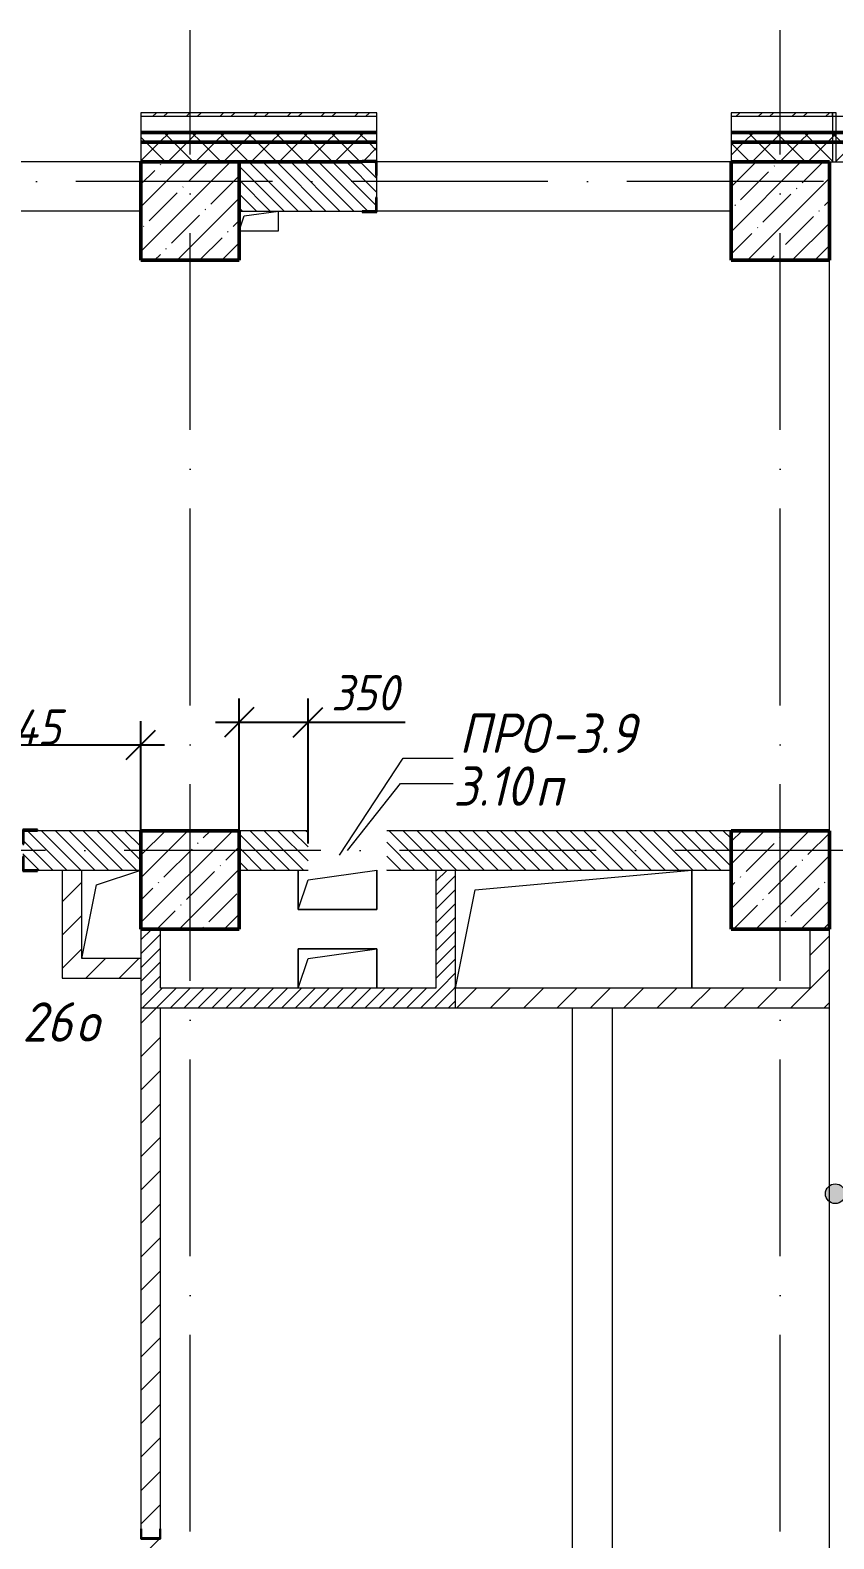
# Model space of a CAD drawing. Header units: millimetres. Extents: x -537608 to 253996, y -217170 to 186033.
# Drawn here: x -144447 to -140362, y 85665 to 93335 of the extents above; entities that cross this region are included whole.
import ezdxf

# ---------------------------------------------------------------- set-up
doc = ezdxf.new("R2010")
doc.units = ezdxf.units.MM
doc.linetypes.add('50_200_ШТРИХ_1Т_ш5_п1_п1_', pattern=[1400, 1000, -200, 0, -200])
for name, color, linetype, lineweight in [('A-____-____-DIMS', 7, 'Continuous', 9), ('A-FLOR-____-OTLN', 7, 'Continuous', 9), ('A-GENM-____-IDEN', 7, 'Continuous', 9), ('A-GENM-____-MCUT', 7, 'Continuous', 25), ('A-GENM-____-OTLN', 7, 'Continuous', 9), ('A-GENM-____-OTLN-1', 7, 'Continuous', 25), ('A-GLAZ-____-IDEN', 7, 'Continuous', 9), ('A-WALL-____-MCUT-2', 7, 'Continuous', 50), ('A-WALL-____-MCUT-3', 7, 'Continuous', 9), ('A-WALL-____-OTLN', 7, 'Continuous', 9), ('A-WALL-____-PATT-1', 7, 'Continuous', 9), ('A-WALL-FNSH-MCUT-1', 7, 'Continuous', 9), ('G-____-____-TEXT', 7, 'Continuous', 9), ('I-WALL-____-OTLN', 7, 'Continuous', 9), ('S-COLS-____-MCUT', 7, 'Continuous', 50), ('S-COLS-____-OTLN', 7, 'Continuous', 9), ('S-GRID-____-OTLN-1', 7, '50_200_ШТРИХ_1Т_ш5_п1_п1_', 9)]:
    doc.layers.add(name, color=color, linetype=linetype, lineweight=lineweight)
doc.styles.add('ISOCPEUR_I_10', font='isocpeui.ttf', dxfattribs={"width": 0.9, "height": 180})
doc.styles.add('ISOCPEUR_I_9', font='isocpeui.ttf', dxfattribs={"width": 0.9, "height": 250})
doc.dimstyles.new('ISO-1_8_0_9К_СРЕДНИЙ_Кладочные_3', dxfattribs={"dimscale": 304.8, "dimtxt": 179.276612, "dimasz": 0.492126, "dimexe": 0.393701, "dimexo": 0, "dimgap": 0, "dimtad": 1, "dimdec": 3, "dimrnd": 0.001, "dimdsep": 46, "dimtxsty": 'ISOCPEUR_I_10', "dimblk1": 'OBLIQUE', "dimblk2": 'OBLIQUE', "dimsah": 1, "dimcen": 0.09, "dimdle": 0.393701, "dimazin": 0, "dimtfac": 1, "dimtdec": 4, "dimtix": 1, "dimtmove": 0, "dimatfit": 3, "dimfxl": 1, "dimtvp": 1, "dimtolj": 1, "dimtzin": 0, "dimarcsym": 2})
doc.dimstyles.new('ISO-1_8_0_9К_СРЕДНИЙ_Кладочные_4', dxfattribs={"dimscale": 304.8, "dimtxt": 179.276612, "dimasz": 0.492126, "dimexe": 0.393701, "dimexo": 0, "dimgap": 0, "dimtad": 1, "dimdec": 3, "dimrnd": 0.001, "dimdsep": 46, "dimtxsty": 'ISOCPEUR_I_10', "dimblk1": 'OBLIQUE', "dimblk2": 'OBLIQUE', "dimsah": 1, "dimcen": 0.09, "dimdle": 0.393701, "dimazin": 0, "dimtfac": 1, "dimtdec": 4, "dimtix": 1, "dimtmove": 1, "dimatfit": 3, "dimfxl": 1, "dimtvp": 1, "dimtolj": 1, "dimtzin": 0, "dimarcsym": 2})
pattern_1 = [(45, (-178684.97, 83184.24), (-84.8528, 84.8528), [])]
pattern_2 = [(45, (-178684.97, 83184.24), (-70.71068, 70.71068), []), (135, (-178684.97, 83184.24), (-70.71068, -70.71068), [])]
pattern_3 = [(135, (-178684.97, 83184.237), (-35.35534, -35.35534), [])]
pattern_4 = [(45, (-178684.97, 83184.237), (-35.35534, 35.35534), [])]

# ---------------------------------------------------------------- blocks, each defined once
blk = doc.blocks.new('BSC_Колонна _Прямоугольная - 500х500-V73-АР1_План отверстий 3 этажа в осях 1-64_А-ГГ')
at = {"layer": 'S-COLS-____-OTLN'}
h = blk.add_hatch(dxfattribs=at)
h.set_pattern_fill('FP_110', color=256, style=0, pattern_type=2)
h.set_pattern_definition([(45, (-38050, -5831.04), (-114.04925, 114.04925), []), (45, (-37935.95, -5831.04), (-114.04925, 114.04925), [201.613, -40.323, 3.353, -36.97])])
h.paths.add_polyline_path([(-250, -250), (250, -250), (250, 250), (-250, 250)], flags=0)
at = {"layer": 'S-COLS-____-MCUT'}
for p, q in [((250, 250), (-250, 250)), ((-250, 250), (-250, -250)), ((250, -250), (250, 250)), ((-250, -250), (250, -250))]:
    blk.add_line(p, q, dxfattribs=at)
blk = doc.blocks.new('BSC_Колонна _Прямоугольная - 500х500-V114-АР1_План отверстий 3 этажа в осях 1-64_А-ГГ')
at = {"layer": 'S-COLS-____-OTLN'}
h = blk.add_hatch(dxfattribs=at)
h.set_pattern_fill('FP_137', color=256, style=0, pattern_type=2)
h.set_pattern_definition([(45, (-35050, -5831.04), (-114.04925, 114.04925), []), (45, (-34935.95, -5831.04), (-114.04925, 114.04925), [201.613, -40.323, 3.353, -36.97])])
h.paths.add_polyline_path([(-250, -250), (250, -250), (250, 250), (-250, 250)], flags=0)
at = {"layer": 'S-COLS-____-MCUT'}
for p, q in [((250, 250), (-250, 250)), ((-250, 250), (-250, -250)), ((250, -250), (250, 250)), ((-250, -250), (250, -250))]:
    blk.add_line(p, q, dxfattribs=at)
blk = doc.blocks.new('BSC_Колонна _Прямоугольная - 500х500-V115-АР1_План отверстий 3 этажа в осях 1-64_А-ГГ')
at = {"layer": 'S-COLS-____-OTLN'}
h = blk.add_hatch(dxfattribs=at)
h.set_pattern_fill('FP_138', color=256, style=0, pattern_type=2)
h.set_pattern_definition([(45, (-38050, -9231.04), (-114.04925, 114.04925), []), (45, (-37935.95, -9231.04), (-114.04925, 114.04925), [201.613, -40.323, 3.353, -36.97])])
h.paths.add_polyline_path([(-250, -250), (250, -250), (250, 250), (-250, 250)], flags=0)
at = {"layer": 'S-COLS-____-MCUT'}
for p, q in [((250, 250), (-250, 250)), ((-250, 250), (-250, -250)), ((250, -250), (250, 250)), ((-250, -250), (250, -250))]:
    blk.add_line(p, q, dxfattribs=at)
blk = doc.blocks.new('Фахверк_СКБ_Уголок - 250_2700-27497298-АР1_План отверстий 3 этажа в осях 1-64_А-ГГ')
at = {"layer": 'A-GENM-____-MCUT'}
for p, q in [((200, 181), (125, 181)), ((125, 181), (125, 106)), ((131, 106), (131, 175)), ((131, 175), (200, 175)), ((200, 175), (200, 181)), ((125, 106), (131, 106)), ((131, -6), (125, -6)), ((125, -6), (125, -81)), ((131, -75), (131, -6)), ((200, -75), (131, -75)), ((200, -81), (200, -75)), ((125, -81), (200, -81))]:
    blk.add_line(p, q, dxfattribs=at)
blk = doc.blocks.new('154_Фахверк_СКБ_Швеллер - Тип_100_3550-28487752-АР1_План отверстий 3 этажа в осях 1-64_А-ГГ')
at = {"layer": 'A-GENM-____-MCUT'}
for p, q in [((175, 50), (125, 50)), ((125, 50), (125, -50)), ((128, 47), (175, 47)), ((128, -47), (128, 47)), ((175, 47), (175, 50)), ((125, -50), (175, -50)), ((175, -47), (128, -47)), ((175, -50), (175, -47))]:
    blk.add_line(p, q, dxfattribs=at)
blk = doc.blocks.new('154_Стойка_СКБ_Уголок - СМ-2180_200-28268025-АР1_План отверстий 3 этажа в осях 1-64_А-ГГ')
at = {"layer": 'A-GENM-____-MCUT'}
for p, q in [((125, 156), (125, 81)), ((200, 156), (125, 156)), ((200, 150), (200, 156)), ((125, 81), (131, 81)), ((131, 81), (131, 150)), ((131, 150), (200, 150)), ((131, 19), (125, 19)), ((125, 19), (125, -56)), ((131, -50), (131, 19)), ((125, -56), (200, -56)), ((200, -50), (131, -50)), ((200, -56), (200, -50))]:
    blk.add_line(p, q, dxfattribs=at)
blk = doc.blocks.new('AR_Отверстие прямоугольное _в плите_ - AR_Отверстие прямоугольное _в плите_-30459223-АР1_План отверстий 3 этажа в осях 1-64_А-ГГ')
at = {"layer": 'A-GENM-____-OTLN'}
for p, q in [((-200, 100), (-200, -100)), ((-150, 50), (200, 100)), ((200, -100), (200, 100)), ((-200, -100), (-150, 50)), ((-200, -100), (200, -100))]:
    blk.add_line(p, q, dxfattribs=at)
blk = doc.blocks.new('AR_Отверстие прямоугольное _в плите_ - AR_Отверстие прямоугольное _в плите_-V181-АР1_План отверстий 3 этажа в осях 1-64_А-ГГ')
at = {"layer": 'A-GENM-____-OTLN'}
for p, q in [((-100, -50), (-75, 25)), ((-75, 25), (100, 50)), ((100, -50), (100, 50)), ((-100, -50), (100, -50))]:
    blk.add_line(p, q, dxfattribs=at)
blk = doc.blocks.new('AR_Отверстие прямоугольное _в плите_ - AR_Отверстие прямоугольное _в плите_-V191-АР1_План отверстий 3 этажа в осях 1-64_А-ГГ')
at = {"layer": 'A-GENM-____-OTLN'}
for p, q in [((200, 100), (-200, 100)), ((-200, 100), (-200, -100)), ((-150, 50), (200, 100)), ((200, -100), (200, 100)), ((-200, -100), (-150, 50))]:
    blk.add_line(p, q, dxfattribs=at)
blk = doc.blocks.new('AR_Отверстие прямоугольное _в плите_ - AR_Отверстие прямоугольное _в плите_-V196-АР1_План отверстий 3 этажа в осях 1-64_А-ГГ')
at = {"layer": 'A-GENM-____-OTLN'}
for p, q in [((-75, 150), (150, 225)), ((-150, -225), (-75, 150))]:
    blk.add_line(p, q, dxfattribs=at)
blk = doc.blocks.new('AR_Отверстие прямоугольное _в плите_ - AR_Отверстие прямоугольное _в плите_-V205-АР1_План отверстий 3 этажа в осях 1-64_А-ГГ')
at = {"layer": 'A-GENM-____-OTLN'}
for p, q in [((-500, 200), (600, 300)), ((600, -300), (600, 300)), ((-600, -300), (-500, 200))]:
    blk.add_line(p, q, dxfattribs=at)
blk = doc.blocks.new('Стены 4 - Стены 4-31195499-АР1_План отверстий 3 этажа в осях 1-64_А-ГГ')
at = {"layer": 'A-WALL-____-MCUT-3'}
for p, q in [((-1798.5, 41030.2), (-1798.5, 41010.2)), ((-1548.5, 41030.2), (-1798.5, 41030.2)), ((-1798.5, 41010.2), (-1548.5, 41010.2)), ((-1548.5, 41010.2), (-1548.5, 41030.2))]:
    blk.add_line(p, q, dxfattribs=at)
blk = doc.blocks.new('_Oblique')
at = {"color": 0, "linetype": 'ByBlock', "lineweight": -2}
blk.add_line((-0.5, -0.5), (0.5, 0.5), dxfattribs=at)
blk = doc.blocks.new('*D1178')
at = {"layer": 'A-____-____-DIMS', "color": 0, "lineweight": -2, "transparency": 16777216}
for p, q in [((-145130, 89265.3), (-145130, 89821.4)), ((-143885, 89265.3), (-143885, 89821.4)), ((-145250, 89701.4), (-143765, 89701.4))]:
    blk.add_line(p, q, dxfattribs=at)
at = {"layer": 'Defpoints', "color": 0, "transparency": 16777216}
for p in [(-143885, 89701.4), (-145130, 89265.3), (-143885, 89265.3)]:
    blk.add_point(p, dxfattribs=at)
at = {"layer": 'A-____-____-DIMS', "color": 0, "lineweight": -2, "transparency": 16777216, "xscale": 150, "yscale": 150, "zscale": 150, "rotation": 180}
blk.add_blockref('_Oblique', (-145130, 89701.4), dxfattribs=at)
at = {"layer": 'A-____-____-DIMS', "color": 0, "lineweight": -2, "transparency": 16777216, "xscale": 150, "yscale": 150, "zscale": 150}
blk.add_blockref('_Oblique', (-143885, 89701.4), dxfattribs=at)
at = {"layer": 'A-____-____-DIMS', "color": 0, "transparency": 16777216, "insert": (-144507.5, 89791.4), "char_height": 180, "width": 521.281, "attachment_point": 5, "style": 'ISOCPEUR_I_10'}
blk.add_mtext('\\A1;1245', dxfattribs=at)
blk = doc.blocks.new('*D1179')
at = {"layer": 'A-____-____-DIMS', "color": 0, "lineweight": -2, "transparency": 16777216}
for p, q in [((-143385, 89265.3), (-143385, 89936.5)), ((-143035, 89200.2), (-143035, 89936.5)), ((-143505, 89816.5), (-143035, 89816.5)), ((-143035, 89816.5), (-142540.8, 89816.5))]:
    blk.add_line(p, q, dxfattribs=at)
at = {"layer": 'Defpoints', "color": 0, "transparency": 16777216}
for p in [(-143035, 89816.5), (-143385, 89265.3), (-143035, 89200.2)]:
    blk.add_point(p, dxfattribs=at)
at = {"layer": 'A-____-____-DIMS', "color": 0, "lineweight": -2, "transparency": 16777216, "xscale": 150, "yscale": 150, "zscale": 150, "rotation": 180}
blk.add_blockref('_Oblique', (-143385, 89816.5), dxfattribs=at)
at = {"layer": 'A-____-____-DIMS', "color": 0, "lineweight": -2, "transparency": 16777216, "xscale": 150, "yscale": 150, "zscale": 150}
blk.add_blockref('_Oblique', (-143035, 89816.5), dxfattribs=at)
at = {"layer": 'A-____-____-DIMS', "color": 0, "transparency": 16777216, "insert": (-142917.7, 90056.5), "char_height": 180, "width": 409.578, "attachment_point": 1, "line_spacing_factor": 1.149209, "style": 'ISOCPEUR_I_10'}
blk.add_mtext('\\A1;350', dxfattribs=at)

msp = doc.modelspace()

# ---------------------------------------------------------------- hatches: boundary and pattern name
at = {"layer": 'A-WALL-____-PATT-1'}
h = msp.add_hatch(dxfattribs=at)
h.set_pattern_fill('FP_3', color=256, style=0, pattern_type=2)
h.set_pattern_definition([(45, (-178684.97, 83184.24), (-85.5366, 85.5366), []), (45, (-178627.95, 83184.24), (-85.5366, 85.5366), [])])
h.paths.add_polyline_path([(-140369.9702, 92895.2788), (-140369.9702, 92915.2788), (-140884.9702, 92915.2788), (-140884.9702, 92895.2788)], flags=0)
h.paths.add_polyline_path([(-143884.9702, 92895.2788), (-142684.9702, 92895.2788), (-142684.9702, 92915.2788), (-143884.9702, 92915.2788)], flags=0)
h.paths.add_polyline_path([(-145684.9702, 92895.2788), (-145684.9702, 92915.2788), (-146884.9702, 92915.2788), (-146884.2899, 92895.2788)], flags=0)
h.paths.add_polyline_path([(-148684.9702, 92895.2788), (-148684.9702, 92915.2788), (-149884.9702, 92915.2788), (-149884.9702, 92895.2788)], flags=0)
h.paths.add_polyline_path([(-151684.9702, 92895.2788), (-151684.9702, 92915.2788), (-154834.9702, 92915.2788), (-154834.9702, 92895.2788), (-153954.1471, 92895.2788)], flags=0)
h = msp.add_hatch(dxfattribs=at)
h.set_pattern_fill('FP_1', color=256, style=0, pattern_type=2)
h.set_pattern_definition(pattern_2)
h.paths.add_polyline_path([(-104334.9702, 92765.2788), (-104334.9702, 92815.2788), (-110684.9702, 92815.2788), (-110684.9702, 92765.2788), (-104465.147, 92765.2788)], flags=0)
h.paths.add_polyline_path([(-118604.8613, 92765.2788), (-118484.9702, 92765.2788), (-118484.9702, 92815.2788), (-119684.9702, 92815.2788), (-119684.9702, 92765.2788)], flags=0)
h.paths.add_polyline_path([(-121484.9702, 92765.2788), (-121484.9702, 92815.2788), (-122684.9702, 92815.2788), (-122684.9702, 92765.2788), (-122139.7899, 92765.2788)], flags=0)
h.paths.add_polyline_path([(-124484.9702, 92765.2788), (-124484.9702, 92815.2788), (-125684.9702, 92815.2788), (-125684.9702, 92765.2788), (-125674.7185, 92765.2788)], flags=0)
h.paths.add_polyline_path([(-127484.9702, 92765.2788), (-127484.9702, 92815.2788), (-128684.9702, 92815.2788), (-128684.9702, 92765.2788)], flags=0)
h.paths.add_polyline_path([(-131684.9702, 92765.2788), (-130484.9702, 92765.2788), (-130484.9702, 92815.2788), (-131684.9702, 92815.2788)], flags=0)
h.paths.add_polyline_path([(-133484.9702, 92765.2788), (-133484.9702, 92815.2788), (-134684.9702, 92815.2788), (-134684.9702, 92765.2788), (-134512.0399, 92765.2788)], flags=0)
h.paths.add_polyline_path([(-136484.9702, 92765.2788), (-136484.9702, 92815.2788), (-137684.9702, 92815.2788), (-137684.9702, 92765.2788)], flags=0)
h.paths.add_polyline_path([(-139814.4328, 92765.2788), (-139484.9702, 92765.2788), (-139484.9702, 92815.2788), (-140884.9702, 92815.2788), (-140884.9702, 92765.2788)], flags=0)
h.paths.add_polyline_path([(-143884.9702, 92765.2788), (-142684.9702, 92765.2788), (-142684.9702, 92815.2788), (-143884.9702, 92815.2788)], flags=0)
h.paths.add_polyline_path([(-145684.9702, 92765.2788), (-145684.9702, 92815.2788), (-146884.9702, 92815.2788), (-146884.2899, 92765.2788)], flags=0)
h.paths.add_polyline_path([(-148684.9702, 92765.2788), (-148684.9702, 92815.2788), (-149884.9702, 92815.2788), (-149884.9702, 92765.2788)], flags=0)
h.paths.add_polyline_path([(-151684.9702, 92765.2788), (-151684.9702, 92815.2788), (-154854.9702, 92815.2788), (-154854.9702, 92765.2788), (-153954.1471, 92765.2788)], flags=0)
h = msp.add_hatch(dxfattribs=at)
h.set_pattern_fill('FP_1', color=256, style=0, pattern_type=2)
h.set_pattern_definition(pattern_2)
h.paths.add_polyline_path([(-104334.9702, 92665.2788), (-104334.9702, 92765.2788), (-110684.9702, 92765.2788), (-110684.9702, 92671.2788), (-110609.9702, 92671.2788), (-110609.9702, 92665.2788), (-104465.147, 92665.2788)], flags=0)
h.paths.add_polyline_path([(-118604.8613, 92665.2788), (-118559.9702, 92665.2788), (-118559.9702, 92671.2788), (-118484.9702, 92671.2788), (-118484.9702, 92765.2788), (-119684.9702, 92765.2788), (-119684.9702, 92671.2788), (-119609.9702, 92671.2788), (-119609.9702, 92665.2788), (-118834.9702, 92665.2788)], flags=0)
h.paths.add_polyline_path([(-121559.9702, 92665.2788), (-121559.9702, 92671.2788), (-121484.9702, 92671.2788), (-121484.9702, 92765.2788), (-122684.9702, 92765.2788), (-122684.9702, 92671.2788), (-122609.9702, 92671.2788), (-122609.9702, 92665.2788), (-122139.7899, 92665.2788)], flags=0)
h.paths.add_polyline_path([(-124559.9702, 92665.2788), (-124559.9702, 92671.2788), (-124484.9702, 92671.2788), (-124484.9702, 92765.2788), (-125684.9702, 92765.2788), (-125684.9702, 92671.2788), (-125609.9702, 92671.2788), (-125609.9702, 92665.2788), (-124834.9702, 92665.2788)], flags=0)
h.paths.add_polyline_path([(-127559.9702, 92665.2788), (-127559.9702, 92671.2788), (-127484.9702, 92671.2788), (-127484.9702, 92765.2788), (-128684.9702, 92765.2788), (-128684.9702, 92671.2788), (-128609.9702, 92671.2788), (-128609.9702, 92665.2788), (-128334.9702, 92665.2788)], flags=0)
h.paths.add_polyline_path([(-130559.9702, 92665.2788), (-130559.9702, 92671.2788), (-130484.9702, 92671.2788), (-130484.9702, 92765.2788), (-131684.9702, 92765.2788), (-131684.9702, 92671.2788), (-131609.9702, 92671.2788), (-131609.9702, 92665.2788), (-130977.1113, 92665.2788)], flags=0)
h.paths.add_polyline_path([(-134609.9702, 92665.2788), (-133559.9702, 92665.2788), (-133559.9702, 92671.2788), (-133484.9702, 92671.2788), (-133484.9702, 92765.2788), (-134684.9702, 92765.2788), (-134684.9702, 92671.2788), (-134609.9702, 92671.2788)], flags=0)
h.paths.add_polyline_path([(-137334.9702, 92665.2788), (-136559.9702, 92665.2788), (-136559.9702, 92671.2788), (-136484.9702, 92671.2788), (-136484.9702, 92765.2788), (-137684.9702, 92765.2788), (-137684.9702, 92671.2788), (-137609.9702, 92671.2788), (-137609.9702, 92665.2788)], flags=0)
h.paths.add_polyline_path([(-139814.4328, 92665.2788), (-139559.9702, 92665.2788), (-139559.9702, 92671.2788), (-139484.9702, 92671.2788), (-139484.9702, 92765.2788), (-140884.9702, 92765.2788), (-140884.9702, 92665.2788), (-139834.9702, 92665.2788)], flags=0)
h.paths.add_polyline_path([(-143349.3613, 92665.2788), (-142759.9702, 92665.2788), (-142759.9702, 92671.2788), (-142684.9702, 92671.2788), (-142684.9702, 92765.2788), (-143884.9702, 92765.2788), (-143884.9702, 92665.2788), (-143384.9702, 92665.2788)], flags=0)
h.paths.add_polyline_path([(-145759.9702, 92665.2788), (-145759.9702, 92671.2788), (-145684.9702, 92671.2788), (-145684.9702, 92765.2788), (-146884.9702, 92765.2788), (-146884.2899, 92671.2788), (-146809.9702, 92671.2788), (-146809.9702, 92665.2788)], flags=0)
h.paths.add_polyline_path([(-148759.9702, 92665.2788), (-148759.9702, 92671.2788), (-148684.9702, 92671.2788), (-148684.9702, 92765.2788), (-149884.9702, 92765.2788), (-149884.9702, 92665.2788), (-149384.9702, 92665.2788)], flags=0)
h.paths.add_polyline_path([(-151759.9702, 92665.2788), (-151759.9702, 92671.2788), (-151684.9702, 92671.2788), (-151684.9702, 92765.2788), (-154854.9702, 92765.2788), (-154854.9702, 92665.2788), (-152384.9702, 92665.2788)], flags=0)
h = msp.add_hatch(dxfattribs=at)
h.set_pattern_fill('FP_6', color=256, style=0, pattern_type=2)
h.set_pattern_definition(pattern_3)
h.paths.add_polyline_path([(-143384.9702, 92415.2788), (-142690.9702, 92415.2788), (-142690.9702, 92484.2788), (-142684.9702, 92484.2788), (-142684.9702, 92596.2788), (-142690.9702, 92596.2788), (-142690.9702, 92665.2788), (-143384.9702, 92665.2788)], flags=0)
h = msp.add_hatch(dxfattribs=at)
h.set_pattern_fill('FP_6', color=256, style=0, pattern_type=2)
h.set_pattern_definition(pattern_3)
h.paths.add_polyline_path([(-144409.9702, 89065.2788), (-143884.9702, 89065.2788), (-143884.9702, 89265.2788), (-144478.9702, 89265.2788), (-144478.9702, 89196.2788), (-144484.9702, 89196.2788), (-144484.9702, 89134.2788), (-144478.9702, 89134.2788), (-144478.9702, 89065.2788)], flags=0)
h.paths.add_polyline_path([(-145709.9702, 89065.2788), (-145640.9702, 89065.2788), (-145640.9702, 89134.2788), (-145634.9702, 89134.2788), (-145634.9702, 89196.2788), (-145640.9702, 89196.2788), (-145640.9702, 89265.2788), (-146084.9702, 89265.2788), (-146084.9702, 89065.2788)], flags=0)
h.paths.add_polyline_path([(-146784.9702, 89065.2788), (-146784.9702, 89265.2788), (-147578.9702, 89265.2788), (-147578.9702, 89196.2788), (-147584.9702, 89196.2788), (-147584.9702, 89134.2788), (-147578.9702, 89134.2788), (-147578.9702, 89065.2788), (-146884.2899, 89065.2788)], flags=0)
h.paths.add_polyline_path([(-148509.9702, 89065.2788), (-148290.9702, 89065.2788), (-148290.9702, 89134.2788), (-148284.9702, 89134.2788), (-148284.9702, 89196.2788), (-148290.9702, 89196.2788), (-148290.9702, 89265.2788), (-148578.9702, 89265.2788), (-148578.9702, 89196.2788), (-148584.9702, 89196.2788), (-148584.9702, 89134.2788), (-148578.9702, 89134.2788), (-148578.9702, 89065.2788)], flags=0)
h.paths.add_polyline_path([(-149384.9702, 89065.2788), (-149290.9702, 89065.2788), (-149290.9702, 89134.2788), (-149284.9702, 89134.2788), (-149284.9702, 89196.2788), (-149290.9702, 89196.2788), (-149290.9702, 89265.2788), (-149384.9702, 89265.2788), (-149384.9702, 89159.2788)], flags=0)
h = msp.add_hatch(dxfattribs=at)
h.set_pattern_fill('FP_6', color=256, style=0, pattern_type=2)
h.set_pattern_definition(pattern_3)
h.paths.add_polyline_path([(-140884.9702, 89065.2788), (-140884.9702, 89265.2788), (-142634.9702, 89265.2788), (-142634.9702, 89065.2788), (-141581.8971, 89065.2788)], flags=0)
h.paths.add_polyline_path([(-143349.3613, 89065.2788), (-143034.9702, 89065.2788), (-143034.9702, 89265.2788), (-143384.9702, 89265.2788), (-143384.9702, 89065.2788)], flags=0)
h = msp.add_hatch(dxfattribs=at)
h.set_pattern_fill('FP_4', color=256, style=0, pattern_type=2)
h.set_pattern_definition(pattern_1)
h.paths.add_polyline_path([(-144184.9702, 88615.2788), (-144184.9702, 89065.2788), (-144284.9702, 89065.2788), (-144284.9702, 88615.2788)], flags=0)
h = msp.add_hatch(dxfattribs=at)
h.set_pattern_fill('FP_5', color=256, style=0, pattern_type=2)
h.set_pattern_definition(pattern_4)
h.paths.add_polyline_path([(-142284.9702, 88465.2788), (-142284.9702, 89065.2788), (-142384.9702, 89065.2788), (-142384.9702, 88465.2788)], flags=0)
h = msp.add_hatch(dxfattribs=at)
h.set_pattern_fill('FP_5', color=256, style=0, pattern_type=2)
h.set_pattern_definition(pattern_4)
h.paths.add_polyline_path([(-143784.9702, 88365.2788), (-143784.9702, 88765.2788), (-143884.9702, 88765.2788), (-143884.9702, 88365.2788)], flags=0)
h = msp.add_hatch(dxfattribs=at)
h.set_pattern_fill('FP_4', color=256, style=0, pattern_type=2)
h.set_pattern_definition(pattern_1)
h.paths.add_polyline_path([(-140384.9702, 88365.2788), (-140384.9702, 88765.2788), (-140484.9702, 88765.2788), (-140484.9702, 88365.2788)], flags=0)
h = msp.add_hatch(dxfattribs=at)
h.set_pattern_fill('FP_4', color=256, style=0, pattern_type=2)
h.set_pattern_definition(pattern_1)
h.paths.add_polyline_path([(-143884.9702, 88515.2788), (-143884.9702, 88615.2788), (-144284.9702, 88615.2788), (-144284.9702, 88515.2788)], flags=0)
h = msp.add_hatch(dxfattribs=at)
h.set_pattern_fill('FP_5', color=256, style=0, pattern_type=2)
h.set_pattern_definition(pattern_4)
h.paths.add_polyline_path([(-142284.9702, 88365.2788), (-142284.9702, 88465.2788), (-143784.9702, 88465.2788), (-143784.9702, 88365.2788), (-143349.3613, 88365.2788)], flags=0)
h = msp.add_hatch(dxfattribs=at)
h.set_pattern_fill('FP_4', color=256, style=0, pattern_type=2)
h.set_pattern_definition(pattern_1)
h.paths.add_polyline_path([(-140484.9702, 88365.2788), (-140484.9702, 88465.2788), (-142284.9702, 88465.2788), (-142284.9702, 88365.2788), (-141581.8971, 88365.2788)], flags=0)
h = msp.add_hatch(dxfattribs=at)
h.set_pattern_fill('FP_4', color=256, style=0, pattern_type=2)
h.set_pattern_definition(pattern_1)
h.paths.add_polyline_path([(-143881.9702, 81765.2788), (-143787.9702, 81765.2788), (-143787.9702, 81812.2788), (-143881.9702, 81812.2788)], flags=0)
h.paths.add_polyline_path([(-143792.5702, 82969.7788), (-143792.5702, 83011.2788), (-143784.9702, 83011.2788), (-143784.9702, 85665.2788), (-143884.9702, 85665.2788), (-143884.1183, 83011.2788), (-143877.3702, 83011.2788), (-143877.3702, 82969.7788)], flags=0)
h.paths.add_polyline_path([(-143787.9702, 85668.2788), (-143787.9702, 85715.2788), (-143784.9702, 85715.2788), (-143784.9702, 88365.2788), (-143884.9702, 88365.2788), (-143884.9702, 85715.2788), (-143881.9702, 85715.2788), (-143881.9702, 85668.2788), (-143834.9146, 85668.2788)], flags=0)
at = {"layer": 'G-____-____-TEXT'}
h = msp.add_hatch(color=256, dxfattribs=at)
edge = h.paths.add_edge_path(flags=0)
edge.add_arc((-140354.9757, 87419.6431), 50, 0, 360)
at = {"layer": 'S-COLS-____-OTLN'}
h = msp.add_hatch(dxfattribs=at)
h.set_pattern_fill('FP_38', color=256, style=0, pattern_type=2)
h.set_pattern_definition([(45, (-178684.97, 83184.24), (-114.04925, 114.04925), []), (45, (-178570.92, 83184.24), (-114.04925, 114.04925), [201.612, -40.322, 3.353, -36.97])])
h.paths.add_polyline_path([(-143884.9702, 92165.2788), (-143384.9702, 92165.2788), (-143384.9702, 92665.2788), (-143884.9702, 92665.2788)], flags=0)

# ---------------------------------------------------------------- linework, layer by layer
at = {"layer": 'A-FLOR-____-OTLN'}
for p, q in [((-140384.9702, 89265.2788), (-140384.9702, 92165.2788)), ((-143084.9702, 88865.2788), (-143084.9702, 89065.2788)), ((-142684.9702, 89065.2788), (-142684.9702, 88865.2788)), ((-141084.9702, 89065.2788), (-141084.9702, 88465.2788)), ((-142684.9702, 88865.2788), (-143084.9702, 88865.2788)), ((-143084.9702, 88665.2788), (-142684.9702, 88665.2788)), ((-143084.9702, 88465.2788), (-143084.9702, 88665.2788)), ((-142684.9702, 88665.2788), (-142684.9702, 88465.2788)), ((-140384.9702, 81765.2788), (-140384.9702, 88365.2788))]:
    msp.add_line(p, q, dxfattribs=at)
at = {"layer": 'A-GENM-____-IDEN'}
for p, q in [((-142874.9212, 89141.1563), (-142551.6484, 89633.2262)), ((-142551.6484, 89633.2262), (-142296.7409, 89633.2262))]:
    msp.add_line(p, q, dxfattribs=at)
at = {"layer": 'A-GLAZ-____-IDEN'}
for p, q in [((-142834.9702, 89165.2788), (-142565.8556, 89504.3251)), ((-142565.8556, 89504.3251), (-142296.7409, 89504.3251))]:
    msp.add_line(p, q, dxfattribs=at)
at = {"layer": 'A-WALL-____-MCUT-2'}
for p, q in [((-142684.9702, 92815.2788), (-143884.9702, 92815.2788)), ((-139484.9702, 92815.2788), (-140884.9702, 92815.2788)), ((-142684.9702, 92765.2788), (-143884.9702, 92765.2788)), ((-139484.9702, 92765.2788), (-140884.9702, 92765.2788)), ((-143384.9702, 92665.2788), (-142759.9702, 92665.2788))]:
    msp.add_line(p, q, dxfattribs=at)
at = {"layer": 'A-WALL-____-MCUT-3'}
for p, q in [((-142684.9702, 92895.2788), (-143884.9702, 92895.2788)), ((-143884.9702, 92895.2788), (-143884.9702, 92665.2788)), ((-142684.9702, 92671.2788), (-142684.9702, 92895.2788)), ((-139484.9702, 92895.2788), (-140884.9702, 92895.2788)), ((-140884.9702, 92895.2788), (-140884.9702, 92665.2788)), ((-143884.9702, 92665.2788), (-143384.9702, 92665.2788)), ((-143384.9702, 92665.2788), (-143384.9702, 92415.2788)), ((-140384.9702, 92665.2788), (-139834.9702, 92665.2788)), ((-142684.9702, 92484.2788), (-142684.9702, 92596.2788)), ((-143384.9702, 92415.2788), (-142759.9702, 92415.2788)), ((-143884.9702, 89265.2788), (-144409.9702, 89265.2788)), ((-143034.9702, 89265.2788), (-143384.9702, 89265.2788)), ((-140884.9702, 89265.2788), (-142634.9702, 89265.2788)), ((-144409.9702, 89065.2788), (-143884.9702, 89065.2788)), ((-143384.9702, 89065.2788), (-143034.9702, 89065.2788)), ((-142634.9702, 89065.2788), (-140884.9702, 89065.2788))]:
    msp.add_line(p, q, dxfattribs=at)
at = {"layer": 'A-WALL-____-OTLN'}
for p, q in [((-143884.9702, 92665.2788), (-145684.9702, 92665.2788)), ((-140884.9702, 92665.2788), (-142684.9702, 92665.2788)), ((-143884.9702, 92415.2788), (-145684.9702, 92415.2788)), ((-140884.9702, 92415.2788), (-142684.9702, 92415.2788))]:
    msp.add_line(p, q, dxfattribs=at)
at = {"layer": 'A-WALL-FNSH-MCUT-1'}
for p, q in [((-142684.9702, 92915.2788), (-143884.9702, 92915.2788)), ((-143884.9702, 92915.2788), (-143884.9702, 92895.2788)), ((-142684.9702, 92895.2788), (-142684.9702, 92915.2788)), ((-142684.9702, 92895.2788), (-142684.9702, 92895.2788)), ((-140369.9702, 92915.2788), (-140884.9702, 92915.2788)), ((-140884.9702, 92915.2788), (-140884.9702, 92895.2788)), ((-140369.9702, 92895.2788), (-140369.9702, 92915.2788)), ((-144284.9702, 89065.2788), (-144284.9702, 88515.2788)), ((-144184.9702, 88615.2788), (-144184.9702, 89065.2788)), ((-142384.9702, 89065.2788), (-142384.9702, 88465.2788)), ((-142284.9702, 88365.2788), (-142284.9702, 89065.2788)), ((-143884.9702, 88765.2788), (-143884.9702, 85715.2788)), ((-143784.9702, 88465.2788), (-143784.9702, 88765.2788)), ((-140484.9702, 88765.2788), (-140484.9702, 88465.2788)), ((-140384.9702, 88365.2788), (-140384.9702, 88765.2788)), ((-143884.9702, 88615.2788), (-144184.9702, 88615.2788)), ((-144284.9702, 88515.2788), (-143884.9702, 88515.2788)), ((-142384.9702, 88465.2788), (-143784.9702, 88465.2788)), ((-140484.9702, 88465.2788), (-142284.9702, 88465.2788)), ((-143884.9702, 88365.2788), (-140384.9702, 88365.2788)), ((-143784.9702, 85715.2788), (-143784.9702, 88365.2788))]:
    msp.add_line(p, q, dxfattribs=at)
at = {"layer": 'G-____-____-TEXT'}
msp.add_circle((-140354.9757, 87419.6431), 50, dxfattribs=at)
at = {"layer": 'I-WALL-____-OTLN'}
for p, q in [((-141689.9702, 83240.2788), (-141689.9702, 88365.2788)), ((-141489.9702, 88365.2788), (-141489.9702, 83040.2788))]:
    msp.add_line(p, q, dxfattribs=at)
at = {"layer": 'S-COLS-____-MCUT'}
for p, q in [((-143384.9702, 92665.2788), (-143884.9702, 92665.2788)), ((-143884.9702, 92665.2788), (-143884.9702, 92165.2788)), ((-143384.9702, 92165.2788), (-143384.9702, 92665.2788)), ((-143884.9702, 92165.2788), (-143384.9702, 92165.2788))]:
    msp.add_line(p, q, dxfattribs=at)
at = {"layer": 'S-GRID-____-OTLN-1'}
for p, q in [((-143634.9702, 78701.6305), (-143634.9702, 93334.7762)), ((-140634.9702, 78701.6305), (-140634.9702, 93334.7762)), ((-74610.5636, 92565.2788), (-183114.8259, 92565.2788)), ((-88366.1829, 89165.2788), (-183353.7404, 89165.2788))]:
    msp.add_line(p, q, dxfattribs=at)

# ---------------------------------------------------------------- block references
at = {"layer": 'A-GENM-____-OTLN'}
for name, p in [('AR_Отверстие прямоугольное _в плите_ - AR_Отверстие прямоугольное _в плите_-V181-АР1_План отверстий 3 этажа в осях 1-64_А-ГГ', (-143284.9702, 92365.2788)), ('AR_Отверстие прямоугольное _в плите_ - AR_Отверстие прямоугольное _в плите_-V196-АР1_План отверстий 3 этажа в осях 1-64_А-ГГ', (-144034.9702, 88840.2788)), ('AR_Отверстие прямоугольное _в плите_ - AR_Отверстие прямоугольное _в плите_-30459223-АР1_План отверстий 3 этажа в осях 1-64_А-ГГ', (-142884.9702, 88965.2788)), ('AR_Отверстие прямоугольное _в плите_ - AR_Отверстие прямоугольное _в плите_-V205-АР1_План отверстий 3 этажа в осях 1-64_А-ГГ', (-141684.9702, 88765.2788)), ('AR_Отверстие прямоугольное _в плите_ - AR_Отверстие прямоугольное _в плите_-V191-АР1_План отверстий 3 этажа в осях 1-64_А-ГГ', (-142884.9702, 88565.2788))]:
    msp.add_blockref(name, p, dxfattribs=at)
at = {"layer": 'A-GENM-____-OTLN-1'}
for name, p, rotation in [('Фахверк_СКБ_Уголок - 250_2700-27497298-АР1_План отверстий 3 этажа в осях 1-64_А-ГГ', (-142559.9702, 92590.2788), 180), ('154_Фахверк_СКБ_Швеллер - Тип_100_3550-28487752-АР1_План отверстий 3 этажа в осях 1-64_А-ГГ', (-143834.9702, 85540.2788), 89.99999999999991)]:
    msp.add_blockref(name, p, dxfattribs=dict(at, rotation=rotation))
msp.add_blockref('154_Стойка_СКБ_Уголок - СМ-2180_200-28268025-АР1_План отверстий 3 этажа в осях 1-64_А-ГГ', (-144609.9702, 89115.2788), dxfattribs=at)
at = {"layer": 'A-WALL-____-OTLN', "rotation": 89.9999999999999}
msp.add_blockref('Стены 4 - Стены 4-31195499-АР1_План отверстий 3 этажа в осях 1-64_А-ГГ', (-99339.7282, 94463.7906), dxfattribs=at)
at = {"layer": 'S-COLS-____-OTLN'}
for name, p in [('BSC_Колонна _Прямоугольная - 500х500-V115-АР1_План отверстий 3 этажа в осях 1-64_А-ГГ', (-140634.9702, 92415.2788)), ('BSC_Колонна _Прямоугольная - 500х500-V114-АР1_План отверстий 3 этажа в осях 1-64_А-ГГ', (-143634.9702, 89015.2788)), ('BSC_Колонна _Прямоугольная - 500х500-V73-АР1_План отверстий 3 этажа в осях 1-64_А-ГГ', (-140634.9702, 89015.2788))]:
    msp.add_blockref(name, p, dxfattribs=at)

# ---------------------------------------------------------------- texts
at = {"layer": 'A-GENM-____-IDEN', "char_height": 200, "attachment_point": 1, "style": 'ISOCPEUR_I_9'}
for s, insert, width in [('ПРО', (-142267.1476, 89860.3423), 562.784625), ('-3.9', (-141802.8038, 89860.3423), 548.35425)]:
    msp.add_mtext(s, dxfattribs=dict(at, insert=insert, width=width))
at = {"layer": 'A-GLAZ-____-IDEN', "char_height": 200, "attachment_point": 1, "style": 'ISOCPEUR_I_9'}
for s, insert, width in [('3.10', (-142296.7409, 89591.9397), 505.063125), ('\\fISOCPEUR|b0|i1|c204|p34|;\\W.9;п', (-141880.0222, 89591.9397), 158.734125), ('3.26', (-144666.4799, 88392.5819), 548.35425), ('\\fISOCPEUR|b0|i1|c204|p34|;\\W.9;о', (-144214.0424, 88392.5819), 158.734125)]:
    msp.add_mtext(s, dxfattribs=dict(at, insert=insert, width=width))

# ---------------------------------------------------------------- dimensions: what is measured, and where the dimension line sits
at = {"layer": 'A-____-____-DIMS'}
dim = msp.add_linear_dim(base=(-143034.9702, 89816.5356), p1=(-143384.9702, 89265.2788), p2=(-143034.9702, 89200.1535), dimstyle='ISO-1_8_0_9К_СРЕДНИЙ_Кладочные_3', override={"dimpost": '<>', "dimfxl": 356.00746}, dxfattribs=at)
dim.commit()
dim.dimension.update_dxf_attribs({"geometry": '*D1179', "text_midpoint": (-142712.9066, 89816.5356), "dimtype": 160})
dim = msp.add_linear_dim(base=(-143884.9702, 89701.3736), p1=(-145129.9702, 89265.2788), p2=(-143884.9702, 89265.2788), dimstyle='ISO-1_8_0_9К_СРЕДНИЙ_Кладочные_4', override={"dimpost": '<>', "dimfxl": 1245}, dxfattribs=at)
dim.commit()
dim.dimension.update_dxf_attribs({"geometry": '*D1178', "text_midpoint": (-144507.4702, 89791.3736)})

doc.saveas('drawing.dxf')
